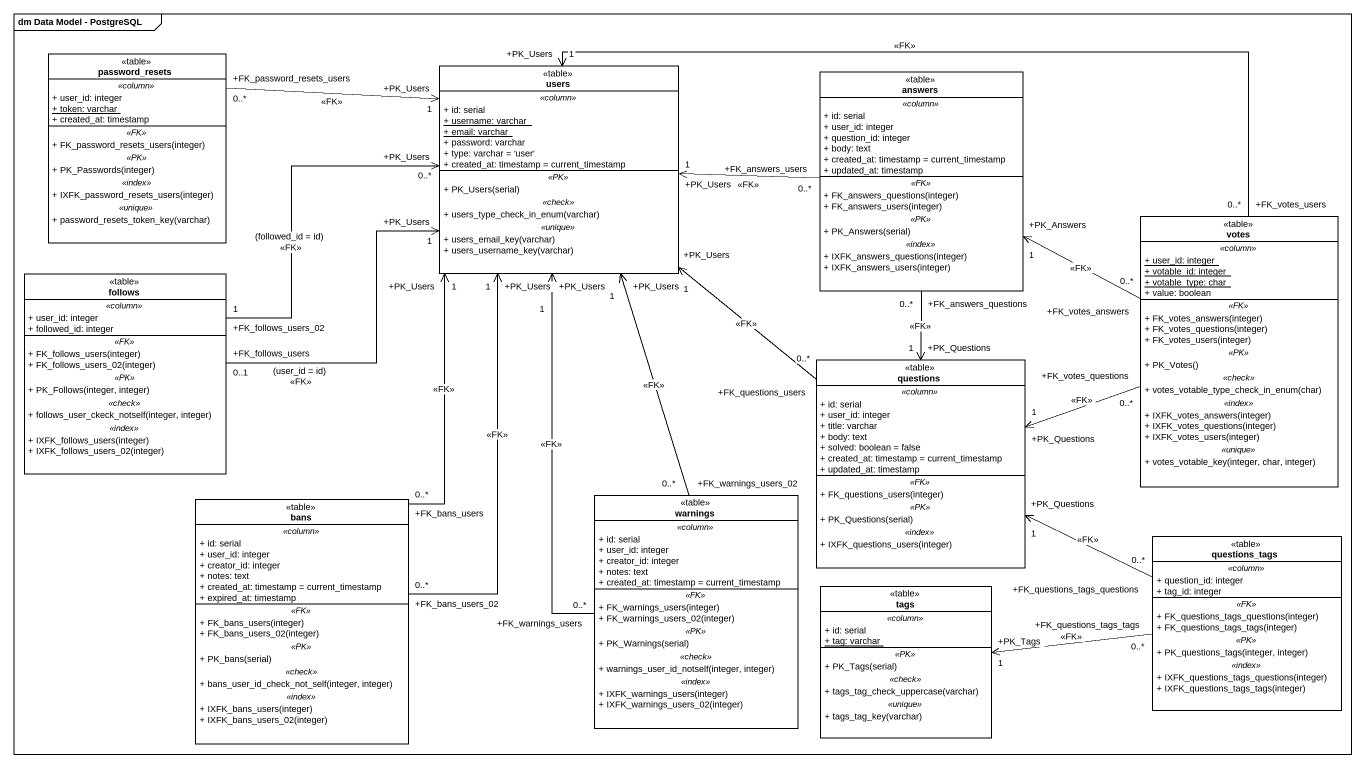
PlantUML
@startuml
mainframe dm Data Model - PostgreSQL
hide circle
hide empty members
skinparam classAttributeIconSize 0
class password_resets <<table>> {
  .. <<column>> ..
  + user_id: integer
  {static} + token: varchar
  + created_at: timestamp
  .. <<FK>> ..
  + FK_password_resets_users(integer)
  .. <<PK>> ..
  + PK_Passwords(integer)
  .. <<index>> ..
  + IXFK_password_resets_users(integer)
  .. <<unique>> ..
  + password_resets_token_key(varchar)
}
class users <<table>> {
  .. <<column>> ..
  + id: serial
  {static} + username: varchar
  {static} + email: varchar
  + password: varchar
  + type: varchar = 'user'
  + created_at: timestamp = current_timestamp
  .. <<PK>> ..
  + PK_Users(serial)
  .. <<check>> ..
  + users_type_check_in_enum(varchar)
  .. <<unique>> ..
  + users_email_key(varchar)
  + users_username_key(varchar)
}
class answers <<table>> {
  .. <<column>> ..
  + id: serial
  + user_id: integer
  + question_id: integer
  + body: text
  + created_at: timestamp = current_timestamp
  + updated_at: timestamp
  .. <<FK>> ..
  + FK_answers_questions(integer)
  + FK_answers_users(integer)
  .. <<PK>> ..
  + PK_Answers(serial)
  .. <<index>> ..
  + IXFK_answers_questions(integer)
  + IXFK_answers_users(integer)
}
class votes <<table>> {
  .. <<column>> ..
  {static} + user_id: integer
  {static} + votable_id: integer
  {static} + votable_type: char
  + value: boolean
  .. <<FK>> ..
  + FK_votes_answers(integer)
  + FK_votes_questions(integer)
  + FK_votes_users(integer)
  .. <<PK>> ..
  + PK_Votes()
  .. <<check>> ..
  + votes_votable_type_check_in_enum(char)
  .. <<index>> ..
  + IXFK_votes_answers(integer)
  + IXFK_votes_questions(integer)
  + IXFK_votes_users(integer)
  .. <<unique>> ..
  + votes_votable_key(integer, char, integer)
}
class follows <<table>> {
  .. <<column>> ..
  + user_id: integer
  + followed_id: integer
  .. <<FK>> ..
  + FK_follows_users(integer)
  + FK_follows_users_02(integer)
  .. <<PK>> ..
  + PK_Follows(integer, integer)
  .. <<check>> ..
  + follows_user_ckeck_notself(integer, integer)
  .. <<index>> ..
  + IXFK_follows_users(integer)
  + IXFK_follows_users_02(integer)
}
class questions <<table>> {
  .. <<column>> ..
  + id: serial
  + user_id: integer
  + title: varchar
  + body: text
  + solved: boolean = false
  + created_at: timestamp = current_timestamp
  + updated_at: timestamp
  .. <<FK>> ..
  + FK_questions_users(integer)
  .. <<PK>> ..
  + PK_Questions(serial)
  .. <<index>> ..
  + IXFK_questions_users(integer)
}
class bans <<table>> {
  .. <<column>> ..
  + id: serial
  + user_id: integer
  + creator_id: integer
  + notes: text
  + created_at: timestamp = current_timestamp
  + expired_at: timestamp
  .. <<FK>> ..
  + FK_bans_users(integer)
  + FK_bans_users_02(integer)
  .. <<PK>> ..
  + PK_bans(serial)
  .. <<check>> ..
  + bans_user_id_check_not_self(integer, integer)
  .. <<index>> ..
  + IXFK_bans_users(integer)
  + IXFK_bans_users_02(integer)
}
class warnings <<table>> {
  .. <<column>> ..
  + id: serial
  + user_id: integer
  + creator_id: integer
  + notes: text
  + created_at: timestamp = current_timestamp
  .. <<FK>> ..
  + FK_warnings_users(integer)
  + FK_warnings_users_02(integer)
  .. <<PK>> ..
  + PK_Warnings(serial)
  .. <<check>> ..
  + warnings_user_id_notself(integer, integer)
  .. <<index>> ..
  + IXFK_warnings_users(integer)
  + IXFK_warnings_users_02(integer)
}
class questions_tags <<table>> {
  .. <<column>> ..
  + question_id: integer
  + tag_id: integer
  .. <<FK>> ..
  + FK_questions_tags_questions(integer)
  + FK_questions_tags_tags(integer)
  .. <<PK>> ..
  + PK_questions_tags(integer, integer)
  .. <<index>> ..
  + IXFK_questions_tags_questions(integer)
  + IXFK_questions_tags_tags(integer)
}
class tags <<table>> {
  .. <<column>> ..
  + id: serial
  {static} + tag: varchar
  .. <<PK>> ..
  + PK_Tags(serial)
  .. <<check>> ..
  + tags_tag_check_uppercase(varchar)
  .. <<unique>> ..
  + tags_tag_key(varchar)
}
password_resets "+FK_password_resets_users\n0..*" -right-> "+PK_Users\n1" users : <<FK>>
answers "+FK_answers_users\n0..*" -left-> "+PK_Users\n1" users : <<FK>>
answers "+FK_answers_questions\n0..*" --> "+PK_Questions\n1" questions : <<FK>>
votes "+FK_votes_users\n0..*" -left-> "+PK_Users\n1" users : <<FK>>
votes "+FK_votes_answers\n0..*" -left-> "+PK_Answers\n1" answers : <<FK>>
votes "+FK_votes_questions\n0..*" -left-> "+PK_Questions\n1" questions : <<FK>>
follows "+FK_follows_users\n0..1" -right-> "+PK_Users\n1" users : (user_id = id)\n<<FK>>
follows "+FK_follows_users_02\n1" -right-> "+PK_Users\n0..*" users : (followed_id = id)\n<<FK>>
questions "+FK_questions_users\n0..*" -up-> "+PK_Users\n1" users : <<FK>>
bans "+FK_bans_users\n0..*" -up-> "+PK_Users\n1" users : <<FK>>
bans "+FK_bans_users_02\n0..*" -up-> "+PK_Users\n1" users : <<FK>>
warnings "+FK_warnings_users\n0..*" -up-> "+PK_Users\n1" users : <<FK>>
warnings "+FK_warnings_users_02\n0..*" -up-> "+PK_Users\n1" users : <<FK>>
questions_tags "+FK_questions_tags_questions\n0..*" -left-> "+PK_Questions\n1" questions : <<FK>>
questions_tags "+FK_questions_tags_tags\n0..*" -left-> "+PK_Tags\n1" tags : <<FK>>
@enduml
